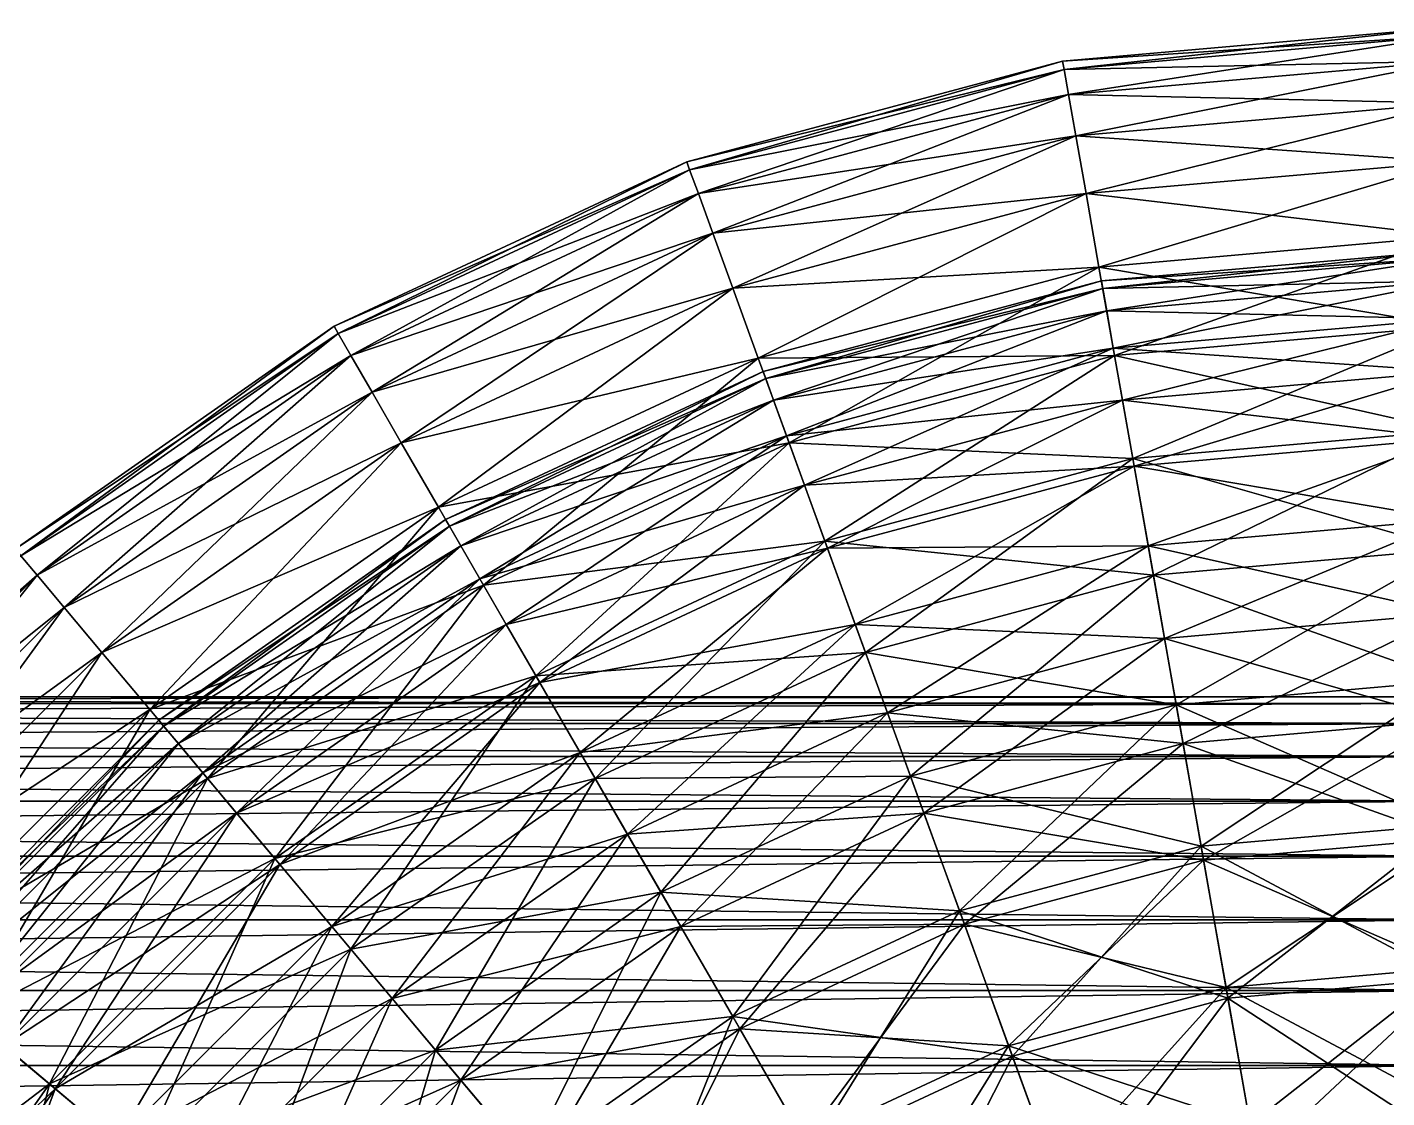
# Model space of a CAD drawing. Header units: metres. Extents: x -7 to 7, y -6 to 6.4.
# Drawn here: x -0.637 to -0.028, y -2.98 to -2.5 of the extents above; entities that cross this region are included whole.
import ezdxf

# ---------------------------------------------------------------- set-up
doc = ezdxf.new("R2010")
doc.units = ezdxf.units.M

msp = doc.modelspace()

# ---------------------------------------------------------------- linework, layer by layer
at = {"layer": 'Cylinder 10'}
for points in [[(-2.4, -2.80304, -0.03473), (0, -2.8), (-2.4, -2.8, 0)], [(-2.4, -2.80304, -0.03473), (0, -2.80304, -0.03473), (0, -2.8)], [(-2.4, -2.8, 0), (0, -2.80304, 0.03473), (-2.4, -2.80304, 0.03473)], [(-2.4, -2.8, 0), (0, -2.8), (0, -2.80304, 0.03473)], [(-2.4, -2.81206, -0.0684), (0, -2.80304, -0.03473), (-2.4, -2.80304, -0.03473)], [(-2.4, -2.81206, -0.0684), (0, -2.81206, -0.0684), (0, -2.80304, -0.03473)], [(-2.4, -2.80304, 0.03473), (0, -2.81206, 0.0684), (-2.4, -2.81206, 0.0684)], [(-2.4, -2.80304, 0.03473), (0, -2.80304, 0.03473), (0, -2.81206, 0.0684)], [(-2.4, -2.82679, -0.1), (0, -2.81206, -0.0684), (-2.4, -2.81206, -0.0684)], [(-2.4, -2.82679, -0.1), (0, -2.82679, -0.1), (0, -2.81206, -0.0684)], [(-2.4, -2.81206, 0.0684), (0, -2.82679, 0.1), (-2.4, -2.82679, 0.1)], [(-2.4, -2.81206, 0.0684), (0, -2.81206, 0.0684), (0, -2.82679, 0.1)], [(-2.4, -2.84679, -0.12856), (0, -2.82679, -0.1), (-2.4, -2.82679, -0.1)], [(-2.4, -2.84679, -0.12856), (0, -2.84679, -0.12856), (0, -2.82679, -0.1)], [(-2.4, -2.82679, 0.1), (0, -2.84679, 0.12856), (-2.4, -2.84679, 0.12856)], [(-2.4, -2.82679, 0.1), (0, -2.82679, 0.1), (0, -2.84679, 0.12856)], [(-2.4, -2.87144, -0.15321), (0, -2.84679, -0.12856), (-2.4, -2.84679, -0.12856)], [(-2.4, -2.87144, -0.15321), (0, -2.87144, -0.15321), (0, -2.84679, -0.12856)], [(-2.4, -2.84679, 0.12856), (0, -2.87144, 0.15321), (-2.4, -2.87144, 0.15321)], [(-2.4, -2.84679, 0.12856), (0, -2.84679, 0.12856), (0, -2.87144, 0.15321)], [(-2.4, -2.9, -0.17321), (0, -2.87144, -0.15321), (-2.4, -2.87144, -0.15321)], [(-2.4, -2.9, -0.17321), (0, -2.9, -0.17321), (0, -2.87144, -0.15321)], [(-2.4, -2.87144, 0.15321), (0, -2.9, 0.1732), (-2.4, -2.9, 0.1732)], [(-2.4, -2.87144, 0.15321), (0, -2.87144, 0.15321), (0, -2.9, 0.1732)], [(-2.4, -2.9316, -0.18794), (0, -2.9, -0.17321), (-2.4, -2.9, -0.17321)], [(-2.4, -2.9316, -0.18794), (0, -2.9316, -0.18794), (0, -2.9, -0.17321)], [(-2.4, -2.9, 0.1732), (0, -2.9316, 0.18794), (-2.4, -2.9316, 0.18794)], [(-2.4, -2.9, 0.1732), (0, -2.9, 0.1732), (0, -2.9316, 0.18794)], [(-2.4, -2.96527, -0.19696), (0, -2.9316, -0.18794), (-2.4, -2.9316, -0.18794)], [(-2.4, -2.96527, -0.19696), (0, -2.96527, -0.19696), (0, -2.9316, -0.18794)], [(-2.4, -2.9316, 0.18794), (0, -2.96527, 0.19696), (-2.4, -2.96527, 0.19696)], [(-2.4, -2.9316, 0.18794), (0, -2.9316, 0.18794), (0, -2.96527, 0.19696)], [(-2.4, -3, -0.2), (0, -2.96527, -0.19696), (-2.4, -2.96527, -0.19696)], [(-2.4, -3, -0.2), (0, -3, -0.2), (0, -2.96527, -0.19696)], [(-2.4, -2.96527, 0.19696), (0, -3, 0.2), (-2.4, -3, 0.2)], [(-2.4, -2.96527, 0.19696), (0, -2.96527, 0.19696), (0, -3, 0.2)]]:
    msp.add_3dface(points, dxfattribs=at)
at = {"layer": 'Sphere 4'}
for points in [[(-0.17299, -2.51894, 0.08716), (-0.17365, -2.51519, 0), (0, -2.5, 0)], [(-0.17365, -2.51519, 0), (0, -2.5038, -0.08716), (0, -2.5, 0)], [(-0.17299, -2.51894, 0.08716), (0, -2.5, 0), (0, -2.5038, 0.08716)], [(-0.17365, -2.51519, 0), (-0.17299, -2.51894, -0.08716), (0, -2.5038, -0.08716)], [(-0.17101, -2.53015, 0.17365), (-0.17299, -2.51894, 0.08716), (0, -2.5038, 0.08716)], [(-0.17299, -2.51894, -0.08716), (0, -2.51519, -0.17365), (0, -2.5038, -0.08716)], [(-0.17101, -2.53015, 0.17365), (0, -2.5038, 0.08716), (0, -2.51519, 0.17365)], [(-0.34072, -2.56388, 0.08716), (-0.34202, -2.56031, 0), (-0.17365, -2.51519, 0)], [(-0.34202, -2.56031, 0), (-0.17299, -2.51894, -0.08716), (-0.17365, -2.51519, 0)], [(-0.34202, -2.56031, 0), (-0.34072, -2.56388, -0.08716), (-0.17299, -2.51894, -0.08716)], [(-0.34072, -2.56388, 0.08716), (-0.17365, -2.51519, 0), (-0.17299, -2.51894, 0.08716)], [(-0.33682, -2.57458, 0.17365), (-0.34072, -2.56388, 0.08716), (-0.17299, -2.51894, 0.08716)], [(-0.34072, -2.56388, -0.08716), (-0.17101, -2.53015, -0.17365), (-0.17299, -2.51894, -0.08716)], [(-0.33682, -2.57458, 0.17365), (-0.17299, -2.51894, 0.08716), (-0.17101, -2.53015, 0.17365)], [(-0.17299, -2.51894, -0.08716), (-0.17101, -2.53015, -0.17365), (0, -2.51519, -0.17365)], [(-0.16773, -2.54875, 0.25882), (-0.17101, -2.53015, 0.17365), (0, -2.51519, 0.17365)], [(-0.17101, -2.53015, -0.17365), (0, -2.53407, -0.25882), (0, -2.51519, -0.17365)], [(-0.16773, -2.54875, 0.25882), (0, -2.51519, 0.17365), (0, -2.53407, 0.25882)], [(-0.34072, -2.56388, -0.08716), (-0.33682, -2.57458, -0.17365), (-0.17101, -2.53015, -0.17365)], [(-0.33037, -2.59233, 0.25882), (-0.33682, -2.57458, 0.17365), (-0.17101, -2.53015, 0.17365)], [(-0.33682, -2.57458, -0.17365), (-0.16773, -2.54875, -0.25882), (-0.17101, -2.53015, -0.17365)], [(-0.33037, -2.59233, 0.25882), (-0.17101, -2.53015, 0.17365), (-0.16773, -2.54875, 0.25882)], [(-0.17101, -2.53015, -0.17365), (-0.16773, -2.54875, -0.25882), (0, -2.53407, -0.25882)], [(-0.16318, -2.57458, 0.34202), (-0.16773, -2.54875, 0.25882), (0, -2.53407, 0.25882)], [(-0.16773, -2.54875, -0.25882), (0, -2.56031, -0.34202), (0, -2.53407, -0.25882)], [(-0.16318, -2.57458, 0.34202), (0, -2.53407, 0.25882), (0, -2.56031, 0.34202)], [(-0.33682, -2.57458, -0.17365), (-0.33037, -2.59233, -0.25882), (-0.16773, -2.54875, -0.25882)], [(-0.32139, -2.61698, 0.34202), (-0.33037, -2.59233, 0.25882), (-0.16773, -2.54875, 0.25882)], [(-0.33037, -2.59233, -0.25882), (-0.16318, -2.57458, -0.34202), (-0.16773, -2.54875, -0.25882)], [(-0.32139, -2.61698, 0.34202), (-0.16773, -2.54875, 0.25882), (-0.16318, -2.57458, 0.34202)], [(-0.16773, -2.54875, -0.25882), (-0.16318, -2.57458, -0.34202), (0, -2.56031, -0.34202)], [(-0.4981, -2.63727, 0.08716), (-0.5, -2.63397, 0), (-0.34202, -2.56031, 0)], [(-0.5, -2.63397, 0), (-0.34072, -2.56388, -0.08716), (-0.34202, -2.56031, 0)], [(-0.4981, -2.63727, 0.08716), (-0.34202, -2.56031, 0), (-0.34072, -2.56388, 0.08716)], [(-0.15738, -2.60746, 0.42262), (-0.16318, -2.57458, 0.34202), (0, -2.56031, 0.34202)], [(-0.16318, -2.57458, -0.34202), (0, -2.59369, -0.42262), (0, -2.56031, -0.34202)], [(-0.15738, -2.60746, 0.42262), (0, -2.56031, 0.34202), (0, -2.59369, 0.42262)], [(-0.5, -2.63397, 0), (-0.4981, -2.63727, -0.08716), (-0.34072, -2.56388, -0.08716)], [(-0.4924, -2.64713, 0.17365), (-0.4981, -2.63727, 0.08716), (-0.34072, -2.56388, 0.08716)], [(-0.4981, -2.63727, -0.08716), (-0.33682, -2.57458, -0.17365), (-0.34072, -2.56388, -0.08716)], [(-0.4924, -2.64713, 0.17365), (-0.34072, -2.56388, 0.08716), (-0.33682, -2.57458, 0.17365)], [(-0.4981, -2.63727, -0.08716), (-0.4924, -2.64713, -0.17365), (-0.33682, -2.57458, -0.17365)], [(-0.48296, -2.66348, 0.25882), (-0.4924, -2.64713, 0.17365), (-0.33682, -2.57458, 0.17365)], [(-0.4924, -2.64713, -0.17365), (-0.33037, -2.59233, -0.25882), (-0.33682, -2.57458, -0.17365)], [(-0.48296, -2.66348, 0.25882), (-0.33682, -2.57458, 0.17365), (-0.33037, -2.59233, 0.25882)], [(-0.33037, -2.59233, -0.25882), (-0.32139, -2.61698, -0.34202), (-0.16318, -2.57458, -0.34202)], [(-0.30998, -2.64835, 0.42262), (-0.32139, -2.61698, 0.34202), (-0.16318, -2.57458, 0.34202)], [(-0.32139, -2.61698, -0.34202), (-0.15738, -2.60746, -0.42262), (-0.16318, -2.57458, -0.34202)], [(-0.30998, -2.64835, 0.42262), (-0.16318, -2.57458, 0.34202), (-0.15738, -2.60746, 0.42262)], [(-0.16318, -2.57458, -0.34202), (-0.15738, -2.60746, -0.42262), (0, -2.59369, -0.42262)], [(-0.4924, -2.64713, -0.17365), (-0.48296, -2.66348, -0.25882), (-0.33037, -2.59233, -0.25882)], [(-0.46985, -2.6862, 0.34202), (-0.48296, -2.66348, 0.25882), (-0.33037, -2.59233, 0.25882)], [(-0.48296, -2.66348, -0.25882), (-0.32139, -2.61698, -0.34202), (-0.33037, -2.59233, -0.25882)], [(-0.46985, -2.6862, 0.34202), (-0.33037, -2.59233, 0.25882), (-0.32139, -2.61698, 0.34202)], [(-0.15038, -2.64713, 0.5), (-0.15738, -2.60746, 0.42262), (0, -2.59369, 0.42262)], [(-0.15738, -2.60746, -0.42262), (0, -2.63397, -0.5), (0, -2.59369, -0.42262)], [(-0.15038, -2.64713, 0.5), (0, -2.59369, 0.42262), (0, -2.63397, 0.5)], [(-0.32139, -2.61698, -0.34202), (-0.30998, -2.64835, -0.42262), (-0.15738, -2.60746, -0.42262)], [(-0.2962, -2.6862, 0.5), (-0.30998, -2.64835, 0.42262), (-0.15738, -2.60746, 0.42262)], [(-0.30998, -2.64835, -0.42262), (-0.15038, -2.64713, -0.5), (-0.15738, -2.60746, -0.42262)], [(-0.2962, -2.6862, 0.5), (-0.15738, -2.60746, 0.42262), (-0.15038, -2.64713, 0.5)], [(-0.15738, -2.60746, -0.42262), (-0.15038, -2.64713, -0.5), (0, -2.63397, -0.5)], [(-0.48296, -2.66348, -0.25882), (-0.46985, -2.6862, -0.34202), (-0.32139, -2.61698, -0.34202)], [(-0.45315, -2.71511, 0.42262), (-0.46985, -2.6862, 0.34202), (-0.32139, -2.61698, 0.34202)], [(-0.46985, -2.6862, -0.34202), (-0.30998, -2.64835, -0.42262), (-0.32139, -2.61698, -0.34202)], [(-0.45315, -2.71511, 0.42262), (-0.32139, -2.61698, 0.34202), (-0.30998, -2.64835, 0.42262)], [(-0.64034, -2.73687, 0.08716), (-0.64279, -2.73396, 0), (-0.5, -2.63397, 0)], [(-0.64279, -2.73396, 0), (-0.4981, -2.63727, -0.08716), (-0.5, -2.63397, 0)], [(-0.64034, -2.73687, 0.08716), (-0.5, -2.63397, 0), (-0.4981, -2.63727, 0.08716)], [(-0.14224, -2.69329, 0.57358), (-0.15038, -2.64713, 0.5), (0, -2.63397, 0.5)], [(-0.15038, -2.64713, -0.5), (0, -2.68085, -0.57358), (0, -2.63397, -0.5)], [(-0.14224, -2.69329, 0.57358), (0, -2.63397, 0.5), (0, -2.68085, 0.57358)], [(-0.64279, -2.73396, 0), (-0.64034, -2.73687, -0.08716), (-0.4981, -2.63727, -0.08716)], [(-0.63302, -2.74559, 0.17365), (-0.64034, -2.73687, 0.08716), (-0.4981, -2.63727, 0.08716)], [(-0.64034, -2.73687, -0.08716), (-0.4924, -2.64713, -0.17365), (-0.4981, -2.63727, -0.08716)], [(-0.63302, -2.74559, 0.17365), (-0.4981, -2.63727, 0.08716), (-0.4924, -2.64713, 0.17365)], [(-0.64034, -2.73687, -0.08716), (-0.63302, -2.74559, -0.17365), (-0.4924, -2.64713, -0.17365)], [(-0.62089, -2.76006, 0.25882), (-0.63302, -2.74559, 0.17365), (-0.4924, -2.64713, 0.17365)], [(-0.63302, -2.74559, -0.17365), (-0.48296, -2.66348, -0.25882), (-0.4924, -2.64713, -0.17365)], [(-0.62089, -2.76006, 0.25882), (-0.4924, -2.64713, 0.17365), (-0.48296, -2.66348, 0.25882)], [(-0.46985, -2.6862, -0.34202), (-0.45315, -2.71511, -0.42262), (-0.30998, -2.64835, -0.42262)], [(-0.43301, -2.75, 0.5), (-0.45315, -2.71511, 0.42262), (-0.30998, -2.64835, 0.42262)], [(-0.45315, -2.71511, -0.42262), (-0.2962, -2.6862, -0.5), (-0.30998, -2.64835, -0.42262)], [(-0.43301, -2.75, 0.5), (-0.30998, -2.64835, 0.42262), (-0.2962, -2.6862, 0.5)], [(-0.30998, -2.64835, -0.42262), (-0.2962, -2.6862, -0.5), (-0.15038, -2.64713, -0.5)], [(-0.28017, -2.73025, 0.57358), (-0.2962, -2.6862, 0.5), (-0.15038, -2.64713, 0.5)], [(-0.2962, -2.6862, -0.5), (-0.14224, -2.69329, -0.57358), (-0.15038, -2.64713, -0.5)], [(-0.28017, -2.73025, 0.57358), (-0.15038, -2.64713, 0.5), (-0.14224, -2.69329, 0.57358)], [(-0.15038, -2.64713, -0.5), (-0.14224, -2.69329, -0.57358), (0, -2.68085, -0.57358)], [(-0.63302, -2.74559, -0.17365), (-0.62089, -2.76006, -0.25882), (-0.48296, -2.66348, -0.25882)], [(-0.60402, -2.78015, 0.34202), (-0.62089, -2.76006, 0.25882), (-0.48296, -2.66348, 0.25882)], [(-0.62089, -2.76006, -0.25882), (-0.46985, -2.6862, -0.34202), (-0.48296, -2.66348, -0.25882)], [(-0.60402, -2.78015, 0.34202), (-0.48296, -2.66348, 0.25882), (-0.46985, -2.6862, 0.34202)], [(-0.13302, -2.74559, 0.64279), (-0.14224, -2.69329, 0.57358), (0, -2.68085, 0.57358)], [(-0.14224, -2.69329, -0.57358), (0, -2.73396, -0.64279), (0, -2.68085, -0.57358)], [(-0.13302, -2.74559, 0.64279), (0, -2.68085, 0.57358), (0, -2.73395, 0.64279)], [(-0.62089, -2.76006, -0.25882), (-0.60402, -2.78015, -0.34202), (-0.46985, -2.6862, -0.34202)], [(-0.58256, -2.80573, 0.42262), (-0.60402, -2.78015, 0.34202), (-0.46985, -2.6862, 0.34202)], [(-0.60402, -2.78015, -0.34202), (-0.45315, -2.71511, -0.42262), (-0.46985, -2.6862, -0.34202)], [(-0.58256, -2.80573, 0.42262), (-0.46985, -2.6862, 0.34202), (-0.45315, -2.71511, 0.42262)], [(-0.45315, -2.71511, -0.42262), (-0.43301, -2.75, -0.5), (-0.2962, -2.6862, -0.5)], [(-0.40958, -2.79059, 0.57358), (-0.43301, -2.75, 0.5), (-0.2962, -2.6862, 0.5)], [(-0.43301, -2.75, -0.5), (-0.28017, -2.73025, -0.57358), (-0.2962, -2.6862, -0.5)], [(-0.40958, -2.79059, 0.57358), (-0.2962, -2.6862, 0.5), (-0.28017, -2.73025, 0.57358)], [(-0.2962, -2.6862, -0.5), (-0.28017, -2.73025, -0.57358), (-0.14224, -2.69329, -0.57358)], [(-0.262, -2.78015, 0.64279), (-0.28017, -2.73025, 0.57358), (-0.14224, -2.69329, 0.57358)], [(-0.28017, -2.73025, -0.57358), (-0.13302, -2.74559, -0.64279), (-0.14224, -2.69329, -0.57358)], [(-0.262, -2.78015, 0.64279), (-0.14224, -2.69329, 0.57358), (-0.13302, -2.74559, 0.64279)], [(-0.14224, -2.69329, -0.57358), (-0.13302, -2.74559, -0.64279), (0, -2.73396, -0.64279)], [(-0.60402, -2.78015, -0.34202), (-0.58256, -2.80573, -0.42262), (-0.45315, -2.71511, -0.42262)], [(-0.55667, -2.83659, 0.5), (-0.58256, -2.80573, 0.42262), (-0.45315, -2.71511, 0.42262)], [(-0.58256, -2.80573, -0.42262), (-0.43301, -2.75, -0.5), (-0.45315, -2.71511, -0.42262)], [(-0.55667, -2.83659, 0.5), (-0.45315, -2.71511, 0.42262), (-0.43301, -2.75, 0.5)], [(-0.43301, -2.75, -0.5), (-0.40958, -2.79059, -0.57358), (-0.28017, -2.73025, -0.57358)], [(-0.38302, -2.83659, 0.64279), (-0.40958, -2.79059, 0.57358), (-0.28017, -2.73025, 0.57358)], [(-0.40958, -2.79059, -0.57358), (-0.262, -2.78015, -0.64279), (-0.28017, -2.73025, -0.57358)], [(-0.38302, -2.83659, 0.64279), (-0.28017, -2.73025, 0.57358), (-0.262, -2.78015, 0.64279)], [(-0.28017, -2.73025, -0.57358), (-0.262, -2.78015, -0.64279), (-0.13302, -2.74559, -0.64279)], [(-0.12279, -2.80364, 0.70711), (-0.13302, -2.74559, 0.64279), (0, -2.73395, 0.64279)], [(-0.13302, -2.74559, -0.64279), (0, -2.79289, -0.70711), (0, -2.73396, -0.64279)], [(-0.12279, -2.80364, 0.70711), (0, -2.73395, 0.64279), (0, -2.79289, 0.70711)], [(-0.76313, -2.85966, -0.08716), (-0.63302, -2.74559, -0.17365), (-0.64034, -2.73687, -0.08716)], [(-0.75441, -2.86698, 0.17365), (-0.64034, -2.73687, 0.08716), (-0.63302, -2.74559, 0.17365)], [(-0.76313, -2.85966, -0.08716), (-0.75441, -2.86698, -0.17365), (-0.63302, -2.74559, -0.17365)], [(-0.73994, -2.87911, 0.25882), (-0.75441, -2.86698, 0.17365), (-0.63302, -2.74559, 0.17365)], [(-0.75441, -2.86698, -0.17365), (-0.62089, -2.76006, -0.25882), (-0.63302, -2.74559, -0.17365)], [(-0.73994, -2.87911, 0.25882), (-0.63302, -2.74559, 0.17365), (-0.62089, -2.76006, 0.25882)], [(-0.24184, -2.83554, 0.70711), (-0.262, -2.78015, 0.64279), (-0.13302, -2.74559, 0.64279)], [(-0.262, -2.78015, -0.64279), (-0.12279, -2.80364, -0.70711), (-0.13302, -2.74559, -0.64279)], [(-0.24184, -2.83554, 0.70711), (-0.13302, -2.74559, 0.64279), (-0.12279, -2.80364, 0.70711)], [(-0.13302, -2.74559, -0.64279), (-0.12279, -2.80364, -0.70711), (0, -2.79289, -0.70711)], [(-0.58256, -2.80573, -0.42262), (-0.55667, -2.83659, -0.5), (-0.43301, -2.75, -0.5)], [(-0.52654, -2.87249, 0.57358), (-0.55667, -2.83659, 0.5), (-0.43301, -2.75, 0.5)], [(-0.55667, -2.83659, -0.5), (-0.40958, -2.79059, -0.57358), (-0.43301, -2.75, -0.5)], [(-0.52654, -2.87249, 0.57358), (-0.43301, -2.75, 0.5), (-0.40958, -2.79059, 0.57358)], [(-0.75441, -2.86698, -0.17365), (-0.73994, -2.87911, -0.25882), (-0.62089, -2.76006, -0.25882)], [(-0.71985, -2.89598, 0.34202), (-0.73994, -2.87911, 0.25882), (-0.62089, -2.76006, 0.25882)], [(-0.73994, -2.87911, -0.25882), (-0.60402, -2.78015, -0.34202), (-0.62089, -2.76006, -0.25882)], [(-0.71985, -2.89598, 0.34202), (-0.62089, -2.76006, 0.25882), (-0.60402, -2.78015, 0.34202)], [(-0.73994, -2.87911, -0.25882), (-0.71985, -2.89598, -0.34202), (-0.60402, -2.78015, -0.34202)], [(-0.69427, -2.91744, 0.42262), (-0.71985, -2.89598, 0.34202), (-0.60402, -2.78015, 0.34202)], [(-0.71985, -2.89598, -0.34202), (-0.58256, -2.80573, -0.42262), (-0.60402, -2.78015, -0.34202)], [(-0.69427, -2.91744, 0.42262), (-0.60402, -2.78015, 0.34202), (-0.58256, -2.80573, 0.42262)], [(-0.40958, -2.79059, -0.57358), (-0.38302, -2.83659, -0.64279), (-0.262, -2.78015, -0.64279)], [(-0.35355, -2.88763, 0.70711), (-0.38302, -2.83659, 0.64279), (-0.262, -2.78015, 0.64279)], [(-0.38302, -2.83659, -0.64279), (-0.24184, -2.83554, -0.70711), (-0.262, -2.78015, -0.64279)], [(-0.35355, -2.88763, 0.70711), (-0.262, -2.78015, 0.64279), (-0.24184, -2.83554, 0.70711)], [(-0.262, -2.78015, -0.64279), (-0.24184, -2.83554, -0.70711), (-0.12279, -2.80364, -0.70711)], [(-0.55667, -2.83659, -0.5), (-0.52654, -2.87249, -0.57358), (-0.40958, -2.79059, -0.57358)], [(-0.4924, -2.91318, 0.64279), (-0.52654, -2.87249, 0.57358), (-0.40958, -2.79059, 0.57358)], [(-0.52654, -2.87249, -0.57358), (-0.38302, -2.83659, -0.64279), (-0.40958, -2.79059, -0.57358)], [(-0.4924, -2.91318, 0.64279), (-0.40958, -2.79059, 0.57358), (-0.38302, -2.83659, 0.64279)], [(-0.11162, -2.86698, 0.76604), (-0.12279, -2.80364, 0.70711), (0, -2.79289, 0.70711)], [(-0.12279, -2.80364, -0.70711), (0, -2.85721, -0.76604), (0, -2.79289, -0.70711)], [(-0.11162, -2.86698, 0.76604), (0, -2.79289, 0.70711), (0, -2.85721, 0.76604)], [(-0.71985, -2.89598, -0.34202), (-0.69427, -2.91744, -0.42262), (-0.58256, -2.80573, -0.42262)], [(-0.66341, -2.94333, 0.5), (-0.69427, -2.91744, 0.42262), (-0.58256, -2.80573, 0.42262)], [(-0.69427, -2.91744, -0.42262), (-0.55667, -2.83659, -0.5), (-0.58256, -2.80573, -0.42262)], [(-0.66341, -2.94333, 0.5), (-0.58256, -2.80573, 0.42262), (-0.55667, -2.83659, 0.5)], [(-0.21985, -2.89598, 0.76604), (-0.24184, -2.83554, 0.70711), (-0.12279, -2.80364, 0.70711)], [(-0.24184, -2.83554, -0.70711), (-0.11162, -2.86698, -0.76604), (-0.12279, -2.80364, -0.70711)], [(-0.21985, -2.89598, 0.76604), (-0.12279, -2.80364, 0.70711), (-0.11162, -2.86698, 0.76604)], [(-0.12279, -2.80364, -0.70711), (-0.11162, -2.86698, -0.76604), (0, -2.85721, -0.76604)], [(-0.69427, -2.91744, -0.42262), (-0.66341, -2.94333, -0.5), (-0.55667, -2.83659, -0.5)], [(-0.62751, -2.97346, 0.57358), (-0.66341, -2.94333, 0.5), (-0.55667, -2.83659, 0.5)], [(-0.66341, -2.94333, -0.5), (-0.52654, -2.87249, -0.57358), (-0.55667, -2.83659, -0.5)], [(-0.62751, -2.97346, 0.57358), (-0.55667, -2.83659, 0.5), (-0.52654, -2.87249, 0.57358)], [(-0.52654, -2.87249, -0.57358), (-0.4924, -2.91318, -0.64279), (-0.38302, -2.83659, -0.64279)], [(-0.45452, -2.95832, 0.70711), (-0.4924, -2.91318, 0.64279), (-0.38302, -2.83659, 0.64279)], [(-0.4924, -2.91318, -0.64279), (-0.35355, -2.88763, -0.70711), (-0.38302, -2.83659, -0.64279)], [(-0.45452, -2.95832, 0.70711), (-0.38302, -2.83659, 0.64279), (-0.35355, -2.88763, 0.70711)], [(-0.38302, -2.83659, -0.64279), (-0.35355, -2.88763, -0.70711), (-0.24184, -2.83554, -0.70711)], [(-0.32139, -2.94333, 0.76604), (-0.35355, -2.88763, 0.70711), (-0.24184, -2.83554, 0.70711)], [(-0.35355, -2.88763, -0.70711), (-0.21985, -2.89598, -0.76604), (-0.24184, -2.83554, -0.70711)], [(-0.32139, -2.94333, 0.76604), (-0.24184, -2.83554, 0.70711), (-0.21985, -2.89598, 0.76604)], [(-0.24184, -2.83554, -0.70711), (-0.21985, -2.89598, -0.76604), (-0.11162, -2.86698, -0.76604)], [(-0.0996, -2.93514, 0.81915), (-0.11162, -2.86698, 0.76604), (0, -2.85721, 0.76604)], [(-0.11162, -2.86698, -0.76604), (0, -2.92642, -0.81915), (0, -2.85721, -0.76604)], [(-0.0996, -2.93514, 0.81915), (0, -2.85721, 0.76604), (0, -2.92642, 0.81915)], [(-0.19617, -2.96101, 0.81915), (-0.21985, -2.89598, 0.76604), (-0.11162, -2.86698, 0.76604)], [(-0.21985, -2.89598, -0.76604), (-0.0996, -2.93514, -0.81915), (-0.11162, -2.86698, -0.76604)], [(-0.19617, -2.96101, 0.81915), (-0.11162, -2.86698, 0.76604), (-0.0996, -2.93514, 0.81915)], [(-0.11162, -2.86698, -0.76604), (-0.0996, -2.93514, -0.81915), (0, -2.92642, -0.81915)], [(-0.66341, -2.94333, -0.5), (-0.62751, -2.97346, -0.57358), (-0.52654, -2.87249, -0.57358)], [(-0.58682, -3.0076, 0.64279), (-0.62751, -2.97346, 0.57358), (-0.52654, -2.87249, 0.57358)], [(-0.62751, -2.97346, -0.57358), (-0.4924, -2.91318, -0.64279), (-0.52654, -2.87249, -0.57358)], [(-0.58682, -3.0076, 0.64279), (-0.52654, -2.87249, 0.57358), (-0.4924, -2.91318, 0.64279)], [(-0.4924, -2.91318, -0.64279), (-0.45452, -2.95832, -0.70711), (-0.35355, -2.88763, -0.70711)], [(-0.41318, -3.0076, 0.76604), (-0.45452, -2.95832, 0.70711), (-0.35355, -2.88763, 0.70711)], [(-0.45452, -2.95832, -0.70711), (-0.32139, -2.94333, -0.76604), (-0.35355, -2.88763, -0.70711)], [(-0.41318, -3.0076, 0.76604), (-0.35355, -2.88763, 0.70711), (-0.32139, -2.94333, 0.76604)], [(-0.35355, -2.88763, -0.70711), (-0.32139, -2.94333, -0.76604), (-0.21985, -2.89598, -0.76604)], [(-0.28679, -3.00327, 0.81915), (-0.32139, -2.94333, 0.76604), (-0.21985, -2.89598, 0.76604)], [(-0.32139, -2.94333, -0.76604), (-0.19617, -2.96101, -0.81915), (-0.21985, -2.89598, -0.76604)], [(-0.28679, -3.00327, 0.81915), (-0.21985, -2.89598, 0.76604), (-0.19617, -2.96101, 0.81915)], [(-0.21985, -2.89598, -0.76604), (-0.19617, -2.96101, -0.81915), (-0.0996, -2.93514, -0.81915)], [(-0.62751, -2.97346, -0.57358), (-0.58682, -3.0076, -0.64279), (-0.4924, -2.91318, -0.64279)], [(-0.54168, -3.04548, 0.70711), (-0.58682, -3.0076, 0.64279), (-0.4924, -2.91318, 0.64279)], [(-0.58682, -3.0076, -0.64279), (-0.45452, -2.95832, -0.70711), (-0.4924, -2.91318, -0.64279)], [(-0.54168, -3.04548, 0.70711), (-0.4924, -2.91318, 0.64279), (-0.45452, -2.95832, 0.70711)], [(-0.08682, -3.0076, 0.86603), (-0.0996, -2.93514, 0.81915), (0, -2.92642, 0.81915)], [(-0.0996, -2.93514, -0.81915), (0, -3, -0.86603), (0, -2.92642, -0.81915)], [(-0.08682, -3.0076, 0.86603), (0, -2.92642, 0.81915), (0, -3, 0.86603)], [(-0.17101, -3.03015, 0.86603), (-0.19617, -2.96101, 0.81915), (-0.0996, -2.93514, 0.81915)], [(-0.19617, -2.96101, -0.81915), (-0.08682, -3.0076, -0.86603), (-0.0996, -2.93514, -0.81915)], [(-0.17101, -3.03015, 0.86603), (-0.0996, -2.93514, 0.81915), (-0.08682, -3.0076, 0.86603)], [(-0.0996, -2.93514, -0.81915), (-0.08682, -3.0076, -0.86603), (0, -3, -0.86603)], [(-0.75, -3.06699, -0.5), (-0.62751, -2.97346, -0.57358), (-0.66341, -2.94333, -0.5)], [(-0.70941, -3.09042, 0.57358), (-0.66341, -2.94333, 0.5), (-0.62751, -2.97346, 0.57358)], [(-0.45452, -2.95832, -0.70711), (-0.41318, -3.0076, -0.76604), (-0.32139, -2.94333, -0.76604)], [(-0.36869, -3.06061, 0.81915), (-0.41318, -3.0076, 0.76604), (-0.32139, -2.94333, 0.76604)], [(-0.41318, -3.0076, -0.76604), (-0.28679, -3.00327, -0.81915), (-0.32139, -2.94333, -0.76604)], [(-0.36869, -3.06061, 0.81915), (-0.32139, -2.94333, 0.76604), (-0.28679, -3.00327, 0.81915)], [(-0.32139, -2.94333, -0.76604), (-0.28679, -3.00327, -0.81915), (-0.19617, -2.96101, -0.81915)], [(-0.58682, -3.0076, -0.64279), (-0.54168, -3.04548, -0.70711), (-0.45452, -2.95832, -0.70711)], [(-0.4924, -3.08682, 0.76604), (-0.54168, -3.04548, 0.70711), (-0.45452, -2.95832, 0.70711)], [(-0.54168, -3.04548, -0.70711), (-0.41318, -3.0076, -0.76604), (-0.45452, -2.95832, -0.70711)], [(-0.4924, -3.08682, 0.76604), (-0.45452, -2.95832, 0.70711), (-0.41318, -3.0076, 0.76604)], [(-0.25, -3.06699, 0.86603), (-0.28679, -3.00327, 0.81915), (-0.19617, -2.96101, 0.81915)], [(-0.28679, -3.00327, -0.81915), (-0.17101, -3.03015, -0.86603), (-0.19617, -2.96101, -0.81915)], [(-0.25, -3.06699, 0.86603), (-0.19617, -2.96101, 0.81915), (-0.17101, -3.03015, 0.86603)], [(-0.19617, -2.96101, -0.81915), (-0.17101, -3.03015, -0.86603), (-0.08682, -3.0076, -0.86603)], [(-0.75, -3.06699, -0.5), (-0.70941, -3.09042, -0.57358), (-0.62751, -2.97346, -0.57358)], [(-0.66341, -3.11698, 0.64279), (-0.70941, -3.09042, 0.57358), (-0.62751, -2.97346, 0.57358)], [(-0.70941, -3.09042, -0.57358), (-0.58682, -3.0076, -0.64279), (-0.62751, -2.97346, -0.57358)], [(-0.66341, -3.11698, 0.64279), (-0.62751, -2.97346, 0.57358), (-0.58682, -3.0076, 0.64279)]]:
    msp.add_3dface(points, dxfattribs=at)
at = {"layer": 'Sphere 5'}
for points in [[(-0.15569, -2.61705, 0.59084), (-0.15628, -2.61367, 0.583), (0, -2.6, 0.583)], [(-0.15628, -2.61367, 0.583), (0, -2.60342, 0.57516), (0, -2.6, 0.583)], [(-0.15569, -2.61705, 0.59084), (0, -2.6, 0.583), (0, -2.60342, 0.59084)], [(-0.15628, -2.61367, 0.583), (-0.15569, -2.61705, 0.57516), (0, -2.60342, 0.57516)], [(-0.15391, -2.62714, 0.59863), (-0.15569, -2.61705, 0.59084), (0, -2.60342, 0.59084)], [(-0.15569, -2.61705, 0.57516), (0, -2.61367, 0.56737), (0, -2.60342, 0.57516)], [(-0.15391, -2.62714, 0.59863), (0, -2.60342, 0.59084), (0, -2.61367, 0.59863)], [(-0.30665, -2.65749, 0.59084), (-0.30782, -2.65428, 0.583), (-0.15628, -2.61367, 0.583)], [(-0.30782, -2.65428, 0.583), (-0.15569, -2.61705, 0.57516), (-0.15628, -2.61367, 0.583)], [(-0.30782, -2.65428, 0.583), (-0.30665, -2.65749, 0.57516), (-0.15569, -2.61705, 0.57516)], [(-0.30665, -2.65749, 0.59084), (-0.15628, -2.61367, 0.583), (-0.15569, -2.61705, 0.59084)], [(-0.30314, -2.66712, 0.59863), (-0.30665, -2.65749, 0.59084), (-0.15569, -2.61705, 0.59084)], [(-0.30665, -2.65749, 0.57516), (-0.15391, -2.62714, 0.56737), (-0.15569, -2.61705, 0.57516)], [(-0.30314, -2.66712, 0.59863), (-0.15569, -2.61705, 0.59084), (-0.15391, -2.62714, 0.59863)], [(-0.15569, -2.61705, 0.57516), (-0.15391, -2.62714, 0.56737), (0, -2.61367, 0.56737)], [(-0.15096, -2.64387, 0.60629), (-0.15391, -2.62714, 0.59863), (0, -2.61367, 0.59863)], [(-0.15391, -2.62714, 0.56737), (0, -2.63067, 0.55971), (0, -2.61367, 0.56737)], [(-0.15096, -2.64387, 0.60629), (0, -2.61367, 0.59863), (0, -2.63067, 0.60629)], [(-0.30665, -2.65749, 0.57516), (-0.30314, -2.66712, 0.56737), (-0.15391, -2.62714, 0.56737)], [(-0.29733, -2.68309, 0.60629), (-0.30314, -2.66712, 0.59863), (-0.15391, -2.62714, 0.59863)], [(-0.30314, -2.66712, 0.56737), (-0.15096, -2.64387, 0.55971), (-0.15391, -2.62714, 0.56737)], [(-0.29733, -2.68309, 0.60629), (-0.15391, -2.62714, 0.59863), (-0.15096, -2.64387, 0.60629)], [(-0.15391, -2.62714, 0.56737), (-0.15096, -2.64387, 0.55971), (0, -2.63067, 0.55971)], [(-0.14686, -2.66712, 0.61378), (-0.15096, -2.64387, 0.60629), (0, -2.63067, 0.60629)], [(-0.15096, -2.64387, 0.55971), (0, -2.65428, 0.55222), (0, -2.63067, 0.55971)], [(-0.14686, -2.66712, 0.61378), (0, -2.63067, 0.60629), (0, -2.65428, 0.61378)], [(-0.30314, -2.66712, 0.56737), (-0.29733, -2.68309, 0.55971), (-0.15096, -2.64387, 0.55971)], [(-0.28925, -2.70528, 0.61378), (-0.29733, -2.68309, 0.60629), (-0.15096, -2.64387, 0.60629)], [(-0.29733, -2.68309, 0.55971), (-0.14686, -2.66712, 0.55222), (-0.15096, -2.64387, 0.55971)], [(-0.28925, -2.70528, 0.61378), (-0.15096, -2.64387, 0.60629), (-0.14686, -2.66712, 0.61378)], [(-0.15096, -2.64387, 0.55971), (-0.14686, -2.66712, 0.55222), (0, -2.65428, 0.55222)], [(-0.44829, -2.72354, 0.59084), (-0.45, -2.72058, 0.583), (-0.30782, -2.65428, 0.583)], [(-0.45, -2.72058, 0.583), (-0.30665, -2.65749, 0.57516), (-0.30782, -2.65428, 0.583)], [(-0.44829, -2.72354, 0.59084), (-0.30782, -2.65428, 0.583), (-0.30665, -2.65749, 0.59084)], [(-0.14164, -2.69671, 0.62104), (-0.14686, -2.66712, 0.61378), (0, -2.65428, 0.61378)], [(-0.14686, -2.66712, 0.55222), (0, -2.68432, 0.54496), (0, -2.65428, 0.55222)], [(-0.14164, -2.69671, 0.62104), (0, -2.65428, 0.61378), (0, -2.68432, 0.62104)], [(-0.45, -2.72058, 0.583), (-0.44829, -2.72354, 0.57516), (-0.30665, -2.65749, 0.57516)], [(-0.44316, -2.73242, 0.59863), (-0.44829, -2.72354, 0.59084), (-0.30665, -2.65749, 0.59084)], [(-0.44829, -2.72354, 0.57516), (-0.30314, -2.66712, 0.56737), (-0.30665, -2.65749, 0.57516)], [(-0.44316, -2.73242, 0.59863), (-0.30665, -2.65749, 0.59084), (-0.30314, -2.66712, 0.59863)], [(-0.44829, -2.72354, 0.57516), (-0.44316, -2.73242, 0.56737), (-0.30314, -2.66712, 0.56737)], [(-0.43467, -2.74713, 0.60629), (-0.44316, -2.73242, 0.59863), (-0.30314, -2.66712, 0.59863)], [(-0.44316, -2.73242, 0.56737), (-0.29733, -2.68309, 0.55971), (-0.30314, -2.66712, 0.56737)], [(-0.43467, -2.74713, 0.60629), (-0.30314, -2.66712, 0.59863), (-0.29733, -2.68309, 0.60629)], [(-0.29733, -2.68309, 0.55971), (-0.28925, -2.70528, 0.55222), (-0.14686, -2.66712, 0.55222)], [(-0.27898, -2.73351, 0.62104), (-0.28925, -2.70528, 0.61378), (-0.14686, -2.66712, 0.61378)], [(-0.28925, -2.70528, 0.55222), (-0.14164, -2.69671, 0.54496), (-0.14686, -2.66712, 0.55222)], [(-0.27898, -2.73351, 0.62104), (-0.14686, -2.66712, 0.61378), (-0.14164, -2.69671, 0.62104)], [(-0.14686, -2.66712, 0.55222), (-0.14164, -2.69671, 0.54496), (0, -2.68432, 0.54496)], [(-0.44316, -2.73242, 0.56737), (-0.43467, -2.74713, 0.55971), (-0.29733, -2.68309, 0.55971)], [(-0.42286, -2.76758, 0.61378), (-0.43467, -2.74713, 0.60629), (-0.29733, -2.68309, 0.60629)], [(-0.43467, -2.74713, 0.55971), (-0.28925, -2.70528, 0.55222), (-0.29733, -2.68309, 0.55971)], [(-0.42286, -2.76758, 0.61378), (-0.29733, -2.68309, 0.60629), (-0.28925, -2.70528, 0.61378)], [(-0.13535, -2.73242, 0.628), (-0.14164, -2.69671, 0.62104), (0, -2.68432, 0.62104)], [(-0.14164, -2.69671, 0.54496), (0, -2.72058, 0.538), (0, -2.68432, 0.54496)], [(-0.13535, -2.73242, 0.628), (0, -2.68432, 0.62104), (0, -2.72058, 0.628)], [(-0.28925, -2.70528, 0.55222), (-0.27898, -2.73351, 0.54496), (-0.14164, -2.69671, 0.54496)], [(-0.26658, -2.76758, 0.628), (-0.27898, -2.73351, 0.62104), (-0.14164, -2.69671, 0.62104)], [(-0.27898, -2.73351, 0.54496), (-0.13535, -2.73242, 0.538), (-0.14164, -2.69671, 0.54496)], [(-0.26658, -2.76758, 0.628), (-0.14164, -2.69671, 0.62104), (-0.13535, -2.73242, 0.628)], [(-0.14164, -2.69671, 0.54496), (-0.13535, -2.73242, 0.538), (0, -2.72058, 0.538)], [(-0.43467, -2.74713, 0.55971), (-0.42286, -2.76758, 0.55222), (-0.28925, -2.70528, 0.55222)], [(-0.40784, -2.7936, 0.62104), (-0.42286, -2.76758, 0.61378), (-0.28925, -2.70528, 0.61378)], [(-0.42286, -2.76758, 0.55222), (-0.27898, -2.73351, 0.54496), (-0.28925, -2.70528, 0.55222)], [(-0.40784, -2.7936, 0.62104), (-0.28925, -2.70528, 0.61378), (-0.27898, -2.73351, 0.62104)], [(-0.57631, -2.81318, 0.59084), (-0.57851, -2.81056, 0.583), (-0.45, -2.72058, 0.583)], [(-0.57851, -2.81056, 0.583), (-0.44829, -2.72354, 0.57516), (-0.45, -2.72058, 0.583)], [(-0.57631, -2.81318, 0.59084), (-0.45, -2.72058, 0.583), (-0.44829, -2.72354, 0.59084)], [(-0.12802, -2.77396, 0.63462), (-0.13535, -2.73242, 0.628), (0, -2.72058, 0.628)], [(-0.13535, -2.73242, 0.538), (0, -2.76276, 0.53138), (0, -2.72058, 0.538)], [(-0.12802, -2.77396, 0.63462), (0, -2.72058, 0.628), (0, -2.76276, 0.63462)], [(-0.57851, -2.81056, 0.583), (-0.57631, -2.81318, 0.57516), (-0.44829, -2.72354, 0.57516)], [(-0.56972, -2.82103, 0.59863), (-0.57631, -2.81318, 0.59084), (-0.44829, -2.72354, 0.59084)], [(-0.57631, -2.81318, 0.57516), (-0.44316, -2.73242, 0.56737), (-0.44829, -2.72354, 0.57516)], [(-0.56972, -2.82103, 0.59863), (-0.44829, -2.72354, 0.59084), (-0.44316, -2.73242, 0.59863)], [(-0.57631, -2.81318, 0.57516), (-0.56972, -2.82103, 0.56737), (-0.44316, -2.73242, 0.56737)], [(-0.5588, -2.83405, 0.60629), (-0.56972, -2.82103, 0.59863), (-0.44316, -2.73242, 0.59863)], [(-0.56972, -2.82103, 0.56737), (-0.43467, -2.74713, 0.55971), (-0.44316, -2.73242, 0.56737)], [(-0.5588, -2.83405, 0.60629), (-0.44316, -2.73242, 0.59863), (-0.43467, -2.74713, 0.60629)], [(-0.42286, -2.76758, 0.55222), (-0.40784, -2.7936, 0.54496), (-0.27898, -2.73351, 0.54496)], [(-0.38971, -2.825, 0.628), (-0.40784, -2.7936, 0.62104), (-0.27898, -2.73351, 0.62104)], [(-0.40784, -2.7936, 0.54496), (-0.26658, -2.76758, 0.538), (-0.27898, -2.73351, 0.54496)], [(-0.38971, -2.825, 0.628), (-0.27898, -2.73351, 0.62104), (-0.26658, -2.76758, 0.628)], [(-0.27898, -2.73351, 0.54496), (-0.26658, -2.76758, 0.538), (-0.13535, -2.73242, 0.538)], [(-0.25215, -2.80722, 0.63462), (-0.26658, -2.76758, 0.628), (-0.13535, -2.73242, 0.628)], [(-0.26658, -2.76758, 0.538), (-0.12802, -2.77396, 0.53138), (-0.13535, -2.73242, 0.538)], [(-0.25215, -2.80722, 0.63462), (-0.13535, -2.73242, 0.628), (-0.12802, -2.77396, 0.63462)], [(-0.13535, -2.73242, 0.538), (-0.12802, -2.77396, 0.53138), (0, -2.76276, 0.53138)], [(-0.56972, -2.82103, 0.56737), (-0.5588, -2.83405, 0.55971), (-0.43467, -2.74713, 0.55971)], [(-0.54362, -2.85214, 0.61378), (-0.5588, -2.83405, 0.60629), (-0.43467, -2.74713, 0.60629)], [(-0.5588, -2.83405, 0.55971), (-0.42286, -2.76758, 0.55222), (-0.43467, -2.74713, 0.55971)], [(-0.54362, -2.85214, 0.61378), (-0.43467, -2.74713, 0.60629), (-0.42286, -2.76758, 0.61378)], [(-0.11972, -2.82103, 0.64085), (-0.12802, -2.77396, 0.63462), (0, -2.76276, 0.63462)], [(-0.12802, -2.77396, 0.53138), (0, -2.81056, 0.52515), (0, -2.76276, 0.53138)], [(-0.11972, -2.82103, 0.64085), (0, -2.76276, 0.63462), (0, -2.81056, 0.64085)], [(-0.5588, -2.83405, 0.55971), (-0.54362, -2.85214, 0.55222), (-0.42286, -2.76758, 0.55222)], [(-0.52431, -2.87515, 0.62104), (-0.54362, -2.85214, 0.61378), (-0.42286, -2.76758, 0.61378)], [(-0.54362, -2.85214, 0.55222), (-0.40784, -2.7936, 0.54496), (-0.42286, -2.76758, 0.55222)], [(-0.52431, -2.87515, 0.62104), (-0.42286, -2.76758, 0.61378), (-0.40784, -2.7936, 0.62104)], [(-0.40784, -2.7936, 0.54496), (-0.38971, -2.825, 0.538), (-0.26658, -2.76758, 0.538)], [(-0.36862, -2.86153, 0.63462), (-0.38971, -2.825, 0.628), (-0.26658, -2.76758, 0.628)], [(-0.38971, -2.825, 0.538), (-0.25215, -2.80722, 0.53138), (-0.26658, -2.76758, 0.538)], [(-0.36862, -2.86153, 0.63462), (-0.26658, -2.76758, 0.628), (-0.25215, -2.80722, 0.63462)], [(-0.26658, -2.76758, 0.538), (-0.25215, -2.80722, 0.53138), (-0.12802, -2.77396, 0.53138)], [(-0.2358, -2.85214, 0.64085), (-0.25215, -2.80722, 0.63462), (-0.12802, -2.77396, 0.63462)], [(-0.25215, -2.80722, 0.53138), (-0.11972, -2.82103, 0.52515), (-0.12802, -2.77396, 0.53138)], [(-0.2358, -2.85214, 0.64085), (-0.12802, -2.77396, 0.63462), (-0.11972, -2.82103, 0.64085)], [(-0.12802, -2.77396, 0.53138), (-0.11972, -2.82103, 0.52515), (0, -2.81056, 0.52515)], [(-0.54362, -2.85214, 0.55222), (-0.52431, -2.87515, 0.54496), (-0.40784, -2.7936, 0.54496)], [(-0.501, -2.90293, 0.628), (-0.52431, -2.87515, 0.62104), (-0.40784, -2.7936, 0.62104)], [(-0.52431, -2.87515, 0.54496), (-0.38971, -2.825, 0.538), (-0.40784, -2.7936, 0.54496)], [(-0.501, -2.90293, 0.628), (-0.40784, -2.7936, 0.62104), (-0.38971, -2.825, 0.628)], [(-0.38971, -2.825, 0.538), (-0.36862, -2.86153, 0.53138), (-0.25215, -2.80722, 0.53138)], [(-0.34472, -2.90293, 0.64085), (-0.36862, -2.86153, 0.63462), (-0.25215, -2.80722, 0.63462)], [(-0.36862, -2.86153, 0.53138), (-0.2358, -2.85214, 0.52515), (-0.25215, -2.80722, 0.53138)], [(-0.34472, -2.90293, 0.64085), (-0.25215, -2.80722, 0.63462), (-0.2358, -2.85214, 0.64085)], [(-0.25215, -2.80722, 0.53138), (-0.2358, -2.85214, 0.52515), (-0.11972, -2.82103, 0.52515)], [(-0.68682, -2.92369, 0.59084), (-0.68944, -2.92149, 0.583), (-0.57851, -2.81056, 0.583)], [(-0.68944, -2.92149, 0.583), (-0.57631, -2.81318, 0.57516), (-0.57851, -2.81056, 0.583)], [(-0.68944, -2.92149, 0.583), (-0.68682, -2.92369, 0.57516), (-0.57631, -2.81318, 0.57516)], [(-0.68682, -2.92369, 0.59084), (-0.57851, -2.81056, 0.583), (-0.57631, -2.81318, 0.59084)], [(-0.67897, -2.93028, 0.59863), (-0.68682, -2.92369, 0.59084), (-0.57631, -2.81318, 0.59084)], [(-0.68682, -2.92369, 0.57516), (-0.56972, -2.82103, 0.56737), (-0.57631, -2.81318, 0.57516)], [(-0.67897, -2.93028, 0.59863), (-0.57631, -2.81318, 0.59084), (-0.56972, -2.82103, 0.59863)], [(-0.11051, -2.87327, 0.64664), (-0.11972, -2.82103, 0.64085), (0, -2.81056, 0.64085)], [(-0.11972, -2.82103, 0.52515), (0, -2.8636, 0.51936), (0, -2.81056, 0.52515)], [(-0.11051, -2.87327, 0.64664), (0, -2.81056, 0.64085), (0, -2.8636, 0.64664)], [(-0.68682, -2.92369, 0.57516), (-0.67897, -2.93028, 0.56737), (-0.56972, -2.82103, 0.56737)], [(-0.66595, -2.9412, 0.60629), (-0.67897, -2.93028, 0.59863), (-0.56972, -2.82103, 0.59863)], [(-0.67897, -2.93028, 0.56737), (-0.5588, -2.83405, 0.55971), (-0.56972, -2.82103, 0.56737)], [(-0.66595, -2.9412, 0.60629), (-0.56972, -2.82103, 0.59863), (-0.5588, -2.83405, 0.60629)], [(-0.52431, -2.87515, 0.54496), (-0.501, -2.90293, 0.538), (-0.38971, -2.825, 0.538)], [(-0.47389, -2.93524, 0.63462), (-0.501, -2.90293, 0.628), (-0.38971, -2.825, 0.628)], [(-0.501, -2.90293, 0.538), (-0.36862, -2.86153, 0.53138), (-0.38971, -2.825, 0.538)], [(-0.47389, -2.93524, 0.63462), (-0.38971, -2.825, 0.628), (-0.36862, -2.86153, 0.63462)], [(-0.21766, -2.90198, 0.64664), (-0.2358, -2.85214, 0.64085), (-0.11972, -2.82103, 0.64085)], [(-0.2358, -2.85214, 0.52515), (-0.11051, -2.87327, 0.51936), (-0.11972, -2.82103, 0.52515)], [(-0.21766, -2.90198, 0.64664), (-0.11972, -2.82103, 0.64085), (-0.11051, -2.87327, 0.64664)], [(-0.11972, -2.82103, 0.52515), (-0.11051, -2.87327, 0.51936), (0, -2.8636, 0.51936)], [(-0.67897, -2.93028, 0.56737), (-0.66595, -2.9412, 0.55971), (-0.5588, -2.83405, 0.55971)], [(-0.64786, -2.95638, 0.61378), (-0.66595, -2.9412, 0.60629), (-0.5588, -2.83405, 0.60629)], [(-0.66595, -2.9412, 0.55971), (-0.54362, -2.85214, 0.55222), (-0.5588, -2.83405, 0.55971)], [(-0.64786, -2.95638, 0.61378), (-0.5588, -2.83405, 0.60629), (-0.54362, -2.85214, 0.61378)], [(-0.66595, -2.9412, 0.55971), (-0.64786, -2.95638, 0.55222), (-0.54362, -2.85214, 0.55222)], [(-0.62484, -2.97569, 0.62104), (-0.64786, -2.95638, 0.61378), (-0.54362, -2.85214, 0.61378)], [(-0.64786, -2.95638, 0.55222), (-0.52431, -2.87515, 0.54496), (-0.54362, -2.85214, 0.55222)], [(-0.62484, -2.97569, 0.62104), (-0.54362, -2.85214, 0.61378), (-0.52431, -2.87515, 0.62104)], [(-0.36862, -2.86153, 0.53138), (-0.34472, -2.90293, 0.52515), (-0.2358, -2.85214, 0.52515)], [(-0.3182, -2.94886, 0.64664), (-0.34472, -2.90293, 0.64085), (-0.2358, -2.85214, 0.64085)], [(-0.34472, -2.90293, 0.52515), (-0.21766, -2.90198, 0.51936), (-0.2358, -2.85214, 0.52515)], [(-0.3182, -2.94886, 0.64664), (-0.2358, -2.85214, 0.64085), (-0.21766, -2.90198, 0.64664)], [(-0.2358, -2.85214, 0.52515), (-0.21766, -2.90198, 0.51936), (-0.11051, -2.87327, 0.51936)], [(-0.501, -2.90293, 0.538), (-0.47389, -2.93524, 0.53138), (-0.36862, -2.86153, 0.53138)], [(-0.44316, -2.97186, 0.64085), (-0.47389, -2.93524, 0.63462), (-0.36862, -2.86153, 0.63462)], [(-0.47389, -2.93524, 0.53138), (-0.34472, -2.90293, 0.52515), (-0.36862, -2.86153, 0.53138)], [(-0.44316, -2.97186, 0.64085), (-0.36862, -2.86153, 0.63462), (-0.34472, -2.90293, 0.64085)], [(-0.10046, -2.93028, 0.65194), (-0.11051, -2.87327, 0.64664), (0, -2.8636, 0.64664)], [(-0.11051, -2.87327, 0.51936), (0, -2.92149, 0.51406), (0, -2.8636, 0.51936)], [(-0.10046, -2.93028, 0.65194), (0, -2.8636, 0.64664), (0, -2.92149, 0.65194)], [(-0.19786, -2.95638, 0.65194), (-0.21766, -2.90198, 0.64664), (-0.11051, -2.87327, 0.64664)], [(-0.21766, -2.90198, 0.51936), (-0.10046, -2.93028, 0.51406), (-0.11051, -2.87327, 0.51936)], [(-0.19786, -2.95638, 0.65194), (-0.11051, -2.87327, 0.64664), (-0.10046, -2.93028, 0.65194)], [(-0.11051, -2.87327, 0.51936), (-0.10046, -2.93028, 0.51406), (0, -2.92149, 0.51406)], [(-0.64786, -2.95638, 0.55222), (-0.62484, -2.97569, 0.54496), (-0.52431, -2.87515, 0.54496)], [(-0.59707, -2.999, 0.628), (-0.62484, -2.97569, 0.62104), (-0.52431, -2.87515, 0.62104)], [(-0.62484, -2.97569, 0.54496), (-0.501, -2.90293, 0.538), (-0.52431, -2.87515, 0.54496)], [(-0.59707, -2.999, 0.628), (-0.52431, -2.87515, 0.62104), (-0.501, -2.90293, 0.628)], [(-0.62484, -2.97569, 0.54496), (-0.59707, -2.999, 0.538), (-0.501, -2.90293, 0.538)], [(-0.56476, -3.02611, 0.63462), (-0.59707, -2.999, 0.628), (-0.501, -2.90293, 0.628)], [(-0.59707, -2.999, 0.538), (-0.47389, -2.93524, 0.53138), (-0.501, -2.90293, 0.538)], [(-0.56476, -3.02611, 0.63462), (-0.501, -2.90293, 0.628), (-0.47389, -2.93524, 0.63462)], [(-0.47389, -2.93524, 0.53138), (-0.44316, -2.97186, 0.52515), (-0.34472, -2.90293, 0.52515)], [(-0.40907, -3.01249, 0.64664), (-0.44316, -2.97186, 0.64085), (-0.34472, -2.90293, 0.64085)], [(-0.44316, -2.97186, 0.52515), (-0.3182, -2.94886, 0.51936), (-0.34472, -2.90293, 0.52515)], [(-0.40907, -3.01249, 0.64664), (-0.34472, -2.90293, 0.64085), (-0.3182, -2.94886, 0.64664)], [(-0.34472, -2.90293, 0.52515), (-0.3182, -2.94886, 0.51936), (-0.21766, -2.90198, 0.51936)], [(-0.28925, -2.999, 0.65194), (-0.3182, -2.94886, 0.64664), (-0.21766, -2.90198, 0.64664)], [(-0.3182, -2.94886, 0.51936), (-0.19786, -2.95638, 0.51406), (-0.21766, -2.90198, 0.51936)], [(-0.28925, -2.999, 0.65194), (-0.21766, -2.90198, 0.64664), (-0.19786, -2.95638, 0.65194)], [(-0.21766, -2.90198, 0.51936), (-0.19786, -2.95638, 0.51406), (-0.10046, -2.93028, 0.51406)], [(-0.08964, -2.99162, 0.65672), (-0.10046, -2.93028, 0.65194), (0, -2.92149, 0.65194)], [(-0.10046, -2.93028, 0.51406), (0, -2.98378, 0.50928), (0, -2.92149, 0.51406)], [(-0.08964, -2.99162, 0.65672), (0, -2.92149, 0.65194), (0, -2.98378, 0.65672)], [(-0.59707, -2.999, 0.538), (-0.56476, -3.02611, 0.53138), (-0.47389, -2.93524, 0.53138)], [(-0.52814, -3.05684, 0.64085), (-0.56476, -3.02611, 0.63462), (-0.47389, -2.93524, 0.63462)], [(-0.56476, -3.02611, 0.53138), (-0.44316, -2.97186, 0.52515), (-0.47389, -2.93524, 0.53138)], [(-0.52814, -3.05684, 0.64085), (-0.47389, -2.93524, 0.63462), (-0.44316, -2.97186, 0.64085)], [(-0.17656, -3.01491, 0.65672), (-0.19786, -2.95638, 0.65194), (-0.10046, -2.93028, 0.65194)], [(-0.19786, -2.95638, 0.51406), (-0.08964, -2.99162, 0.50928), (-0.10046, -2.93028, 0.51406)], [(-0.17656, -3.01491, 0.65672), (-0.10046, -2.93028, 0.65194), (-0.08964, -2.99162, 0.65672)], [(-0.10046, -2.93028, 0.51406), (-0.08964, -2.99162, 0.50928), (0, -2.98378, 0.50928)], [(-0.44316, -2.97186, 0.52515), (-0.40907, -3.01249, 0.51936), (-0.3182, -2.94886, 0.51936)], [(-0.37186, -3.05684, 0.65194), (-0.40907, -3.01249, 0.64664), (-0.3182, -2.94886, 0.64664)], [(-0.40907, -3.01249, 0.51936), (-0.28925, -2.999, 0.51406), (-0.3182, -2.94886, 0.51936)], [(-0.37186, -3.05684, 0.65194), (-0.3182, -2.94886, 0.64664), (-0.28925, -2.999, 0.65194)], [(-0.3182, -2.94886, 0.51936), (-0.28925, -2.999, 0.51406), (-0.19786, -2.95638, 0.51406)], [(-0.73242, -3.07714, 0.55222), (-0.62484, -2.97569, 0.54496), (-0.64786, -2.95638, 0.55222)], [(-0.7064, -3.09216, 0.62104), (-0.64786, -2.95638, 0.61378), (-0.62484, -2.97569, 0.62104)], [(-0.25811, -3.05294, 0.65672), (-0.28925, -2.999, 0.65194), (-0.19786, -2.95638, 0.65194)], [(-0.28925, -2.999, 0.51406), (-0.17656, -3.01491, 0.50928), (-0.19786, -2.95638, 0.51406)], [(-0.25811, -3.05294, 0.65672), (-0.19786, -2.95638, 0.65194), (-0.17656, -3.01491, 0.65672)], [(-0.19786, -2.95638, 0.51406), (-0.17656, -3.01491, 0.50928), (-0.08964, -2.99162, 0.50928)], [(-0.73242, -3.07714, 0.55222), (-0.7064, -3.09216, 0.54496), (-0.62484, -2.97569, 0.54496)], [(-0.675, -3.11029, 0.628), (-0.7064, -3.09216, 0.62104), (-0.62484, -2.97569, 0.62104)], [(-0.7064, -3.09216, 0.54496), (-0.59707, -2.999, 0.538), (-0.62484, -2.97569, 0.54496)], [(-0.675, -3.11029, 0.628), (-0.62484, -2.97569, 0.62104), (-0.59707, -2.999, 0.628)], [(-0.56476, -3.02611, 0.53138), (-0.52814, -3.05684, 0.52515), (-0.44316, -2.97186, 0.52515)], [(-0.48751, -3.09093, 0.64664), (-0.52814, -3.05684, 0.64085), (-0.44316, -2.97186, 0.64085)], [(-0.52814, -3.05684, 0.52515), (-0.40907, -3.01249, 0.51936), (-0.44316, -2.97186, 0.52515)], [(-0.48751, -3.09093, 0.64664), (-0.44316, -2.97186, 0.64085), (-0.40907, -3.01249, 0.64664)]]:
    msp.add_3dface(points, dxfattribs=at)

doc.saveas('drawing.dxf')
